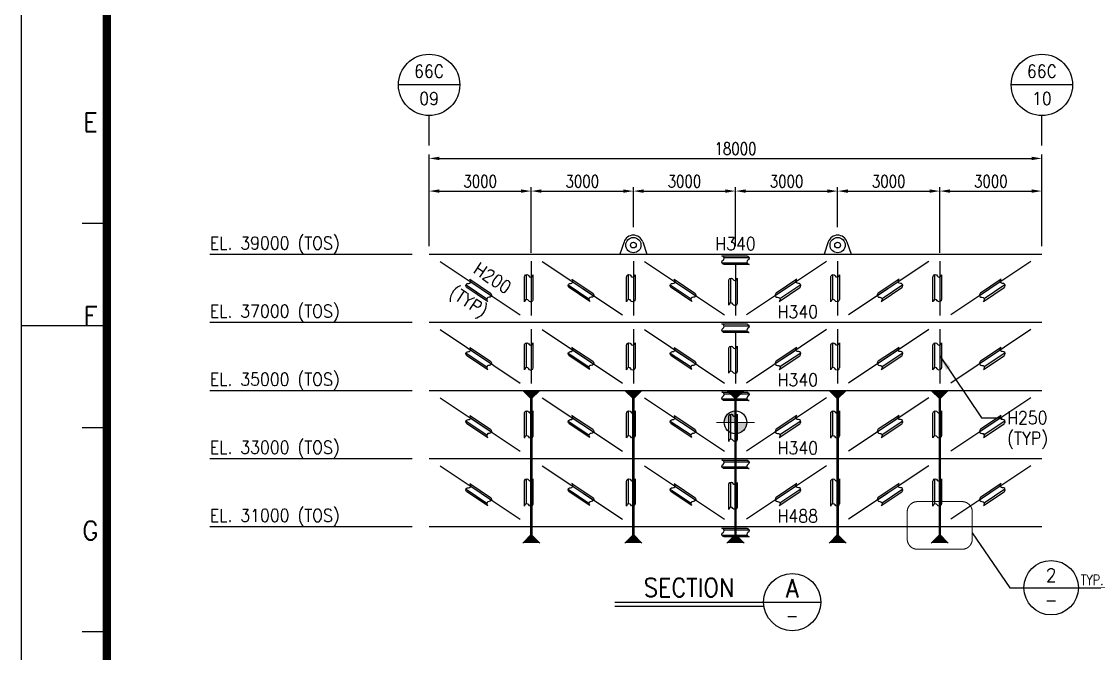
# Model space of a CAD drawing. Header units: metres. Extents: x 322890 to 423810, y -139616 to -68336.
# Drawn here: x 322890 to 354411, y -113617 to -95047 of the extents above; entities that cross this region are included whole.
import ezdxf
from ezdxf.enums import TextEntityAlignment as Align

# ---------------------------------------------------------------- set-up
doc = ezdxf.new("R2010")
doc.units = ezdxf.units.M
doc.header["$LTSCALE"] = 1200
doc.linetypes.add('CENTER', pattern=[2, 1.25, -0.25, 0.25, -0.25])
doc.linetypes.add('DASHED', pattern=[19.05, 12.7, -6.35])
doc.layers.get('0').update_dxf_attribs({"color": 9})
for name, color, linetype in [('CDIMEN', 7, 'Continuous'), ('CH', 2, 'Continuous'), ('CO', 7, 'Continuous'), ('CTEXTO', 7, 'Continuous'), ('DETALL', 7, 'Continuous'), ('DIM', 2, 'Continuous'), ('ETBLKA', 7, 'Continuous'), ('FORMAT', 2, 'Continuous'), ('PLATAF', 2, 'Continuous'), ('TE', 3, 'Continuous')]:
    doc.layers.add(name, color=color, linetype=linetype)
doc.layers.add('CE', color=1, linetype='CENTER', lineweight=9)
doc.styles.add('ROMANS', font='romans.shx', dxfattribs={"width": 0.8, "height": 360, "bigfont": 'ghs.shx'})
doc.styles.add('romans1', font='ROMANS.SHX', dxfattribs={"width": 0.8, "height": 360})
doc.styles.add('ROS3', font='romans.shx')
doc.dimstyles.new('romans1$0', dxfattribs={"dimscale": 150, "dimtxt": 3, "dimasz": 2.5, "dimexe": 1, "dimexo": 2, "dimgap": 1, "dimtad": 0, "dimdec": 0, "dimtxsty": 'ROMANS', "dimcen": 2.5, "dimclrd": 2, "dimclre": 2, "dimclrt": 3, "dimazin": 0, "dimtfac": 1, "dimtdec": 0, "dimtmove": 0, "dimatfit": 3, "dimfxl": 0, "dimtvp": 0.85, "dimarcsym": 0})

# ---------------------------------------------------------------- blocks, each defined once
blk = doc.blocks.new('Offshore_HEC')
at = {"lineweight": 25}
for p, q in [((20, 574), (20, 20)), ((20.13, 573.88), (20.13, 20.12)), ((20.25, 573.76), (20.25, 20.25)), ((20.37, 573.64), (20.37, 20.38)), ((20.5, 573.52), (20.5, 20.5)), ((20.63, 573.4), (20.63, 20.62)), ((20.75, 573.28), (20.75, 20.75)), ((20.87, 573.16), (20.87, 20.88)), ((21, 573.04), (21, 21)), ((21.13, 572.8), (21.13, 21.12)), ((21.25, 572.92), (21.25, 21.25)), ((21.37, 572.68), (21.37, 21.38)), ((21.5, 572.56), (21.5, 21.5)), ((21.63, 572.44), (21.63, 21.62)), ((21.75, 572.32), (21.75, 21.75)), ((14.87, 322), (20.87, 322)), ((0, 297), (21.75, 297)), ((14.87, 272), (20.87, 272)), ((20.87, 222), (14.87, 222))]:
    blk.add_line(p, q, dxfattribs=at)
blk.add_lwpolyline([(0, 0), (0, 594), (841, 594), (841, 0)], close=True, dxfattribs=at)
at = {"lineweight": 20, "style": 'ROMANS'}
for s, p in [('E', (16.87, 344.5)), ('F', (16.87, 297.16)), ('G', (16.87, 244.5))]:
    blk.add_text(s, height=4.5, dxfattribs=at).set_placement(p, align=Align.CENTER)
blk = doc.blocks.new('A$C22C75401')
at = {"layer": 'PLATAF'}
for p, q in [((-267, 0), (319, 0)), ((-319, -120), (267, -120))]:
    blk.add_line(p, q, dxfattribs=at)
blk.add_lwpolyline([(318, -160), (-267, -160, -0.066855), (-293, -151, -0.617571), (-293, -60, 0.618498), (-293, 31, 0.06861), (-319, 40), (267, 40, -0.066855), (293, 31, -0.617571), (293, -60, 0.618498), (293, -151, 0.06861), (319, -160)], format="xyb", dxfattribs=at)
blk = doc.blocks.new('aard-R1')
at = {"layer": 'CDIMEN', "linetype": 'ByBlock'}
blk.add_solid([(3, 0.5), (3, -0.5), (0, 0)], dxfattribs=at)
blk = doc.blocks.new('COG')
at = {"layer": 'CH', "linetype": 'Continuous'}
h = blk.add_hatch(color=7, dxfattribs=at)
h.paths.add_polyline_path([(0, 0), (0, 2.78, 0.414214), (-2.78, 0)])
h.paths.add_polyline_path([(2.78, 0), (0, 0), (0, -2.78, 0.414214)])
at = {"layer": 'CE'}
for p, q in [((0, 4.66), (0, -4.66)), ((-4.66, 0), (4.66, 0))]:
    blk.add_line(p, q, dxfattribs=at)
at = {"layer": 'CH', "color": 2, "linetype": 'Continuous'}
blk.add_circle((0, 0), 2.78, dxfattribs=at)
blk = doc.blocks.new('*D67')
at = {"layer": 'CDIMEN', "lineweight": -2, "ltscale": 0.1, "transparency": 16777216}
for p, q in [((334865, -101645), (334865, -98951)), ((352865, -101645), (352865, -98951)), ((335165, -99071), (352565, -99071))]:
    blk.add_line(p, q, dxfattribs=at)
at = {"layer": 'CDIMEN', "ltscale": 0.1, "transparency": 16777216}
for points in [[(335165, -99021), (335165, -99121), (334865, -99071)], [(352565, -99021), (352565, -99121), (352865, -99071)]]:
    blk.add_solid(points, dxfattribs=at)
at = {"layer": 'DEFPOINTS', "color": 0, "ltscale": 0.1, "transparency": 16777216}
for p in [(352865, -99071), (334865, -101885), (352865, -101885)]:
    blk.add_point(p, dxfattribs=at)
at = {"layer": 'CDIMEN', "ltscale": 0.1, "transparency": 16777216, "insert": (343865, -98783), "char_height": 360, "attachment_point": 5, "style": 'romans1'}
blk.add_mtext('18000', dxfattribs=at)
blk = doc.blocks.new('*D68')
at = {"layer": 'CDIMEN', "lineweight": -2, "ltscale": 0.1, "transparency": 16777216}
for p, q in [((334865, -101645), (334865, -99911)), ((337865, -101845), (337865, -99911)), ((335165, -100031), (337565, -100031))]:
    blk.add_line(p, q, dxfattribs=at)
at = {"layer": 'CDIMEN', "ltscale": 0.1, "transparency": 16777216}
for points in [[(335165, -99981), (335165, -100081), (334865, -100031)], [(337565, -99981), (337565, -100081), (337865, -100031)]]:
    blk.add_solid(points, dxfattribs=at)
at = {"layer": 'DEFPOINTS', "color": 0, "ltscale": 0.1, "transparency": 16777216}
for p in [(337865, -100031), (334865, -101885), (337865, -102085)]:
    blk.add_point(p, dxfattribs=at)
at = {"layer": 'CDIMEN', "ltscale": 0.1, "transparency": 16777216, "insert": (336365, -99743), "char_height": 360, "attachment_point": 5, "style": 'romans1'}
blk.add_mtext('3000', dxfattribs=at)
blk = doc.blocks.new('*D69')
at = {"layer": 'CDIMEN', "lineweight": -2, "ltscale": 0.1, "transparency": 16777216}
for p, q in [((337865, -101845), (337865, -99911)), ((340865, -101087), (340865, -99911)), ((338165, -100031), (340565, -100031))]:
    blk.add_line(p, q, dxfattribs=at)
at = {"layer": 'CDIMEN', "ltscale": 0.1, "transparency": 16777216}
for points in [[(338165, -99981), (338165, -100081), (337865, -100031)], [(340565, -99981), (340565, -100081), (340865, -100031)]]:
    blk.add_solid(points, dxfattribs=at)
at = {"layer": 'DEFPOINTS', "color": 0, "ltscale": 0.1, "transparency": 16777216}
for p in [(340865, -100031), (340865, -101327), (337865, -102085)]:
    blk.add_point(p, dxfattribs=at)
at = {"layer": 'CDIMEN', "ltscale": 0.1, "transparency": 16777216, "insert": (339365, -99743), "char_height": 360, "attachment_point": 5, "style": 'romans1'}
blk.add_mtext('3000', dxfattribs=at)
blk = doc.blocks.new('*D70')
at = {"layer": 'CDIMEN', "lineweight": -2, "ltscale": 0.1, "transparency": 16777216}
for p, q in [((343865, -101645), (343865, -99911)), ((346865, -101087), (346865, -99911)), ((344165, -100031), (346565, -100031))]:
    blk.add_line(p, q, dxfattribs=at)
at = {"layer": 'CDIMEN', "ltscale": 0.1, "transparency": 16777216}
for points in [[(344165, -99981), (344165, -100081), (343865, -100031)], [(346565, -99981), (346565, -100081), (346865, -100031)]]:
    blk.add_solid(points, dxfattribs=at)
at = {"layer": 'DEFPOINTS', "color": 0, "ltscale": 0.1, "transparency": 16777216}
for p in [(346865, -100031), (346865, -101327), (343865, -101885)]:
    blk.add_point(p, dxfattribs=at)
at = {"layer": 'CDIMEN', "ltscale": 0.1, "transparency": 16777216, "insert": (345365, -99743), "char_height": 360, "attachment_point": 5, "style": 'romans1'}
blk.add_mtext('3000', dxfattribs=at)
blk = doc.blocks.new('*D71')
at = {"layer": 'CDIMEN', "lineweight": -2, "ltscale": 0.1, "transparency": 16777216}
for p, q in [((346865, -101087), (346865, -99911)), ((349865, -101845), (349865, -99911)), ((347165, -100031), (349565, -100031))]:
    blk.add_line(p, q, dxfattribs=at)
at = {"layer": 'CDIMEN', "ltscale": 0.1, "transparency": 16777216}
for points in [[(347165, -99981), (347165, -100081), (346865, -100031)], [(349565, -99981), (349565, -100081), (349865, -100031)]]:
    blk.add_solid(points, dxfattribs=at)
at = {"layer": 'DEFPOINTS', "color": 0, "ltscale": 0.1, "transparency": 16777216}
for p in [(349865, -100031), (346865, -101327), (349865, -102085)]:
    blk.add_point(p, dxfattribs=at)
at = {"layer": 'CDIMEN', "ltscale": 0.1, "transparency": 16777216, "insert": (348365, -99743), "char_height": 360, "attachment_point": 5, "style": 'romans1'}
blk.add_mtext('3000', dxfattribs=at)
blk = doc.blocks.new('*D72')
at = {"layer": 'CDIMEN', "lineweight": -2, "ltscale": 0.1, "transparency": 16777216}
for p, q in [((349865, -101845), (349865, -99911)), ((352865, -101645), (352865, -99911)), ((350165, -100031), (352565, -100031))]:
    blk.add_line(p, q, dxfattribs=at)
at = {"layer": 'CDIMEN', "ltscale": 0.1, "transparency": 16777216}
for points in [[(350165, -99981), (350165, -100081), (349865, -100031)], [(352565, -99981), (352565, -100081), (352865, -100031)]]:
    blk.add_solid(points, dxfattribs=at)
at = {"layer": 'DEFPOINTS', "color": 0, "ltscale": 0.1, "transparency": 16777216}
for p in [(352865, -100031), (349865, -102085), (352865, -101885)]:
    blk.add_point(p, dxfattribs=at)
at = {"layer": 'CDIMEN', "ltscale": 0.1, "transparency": 16777216, "insert": (351365, -99743), "char_height": 360, "attachment_point": 5, "style": 'romans1'}
blk.add_mtext('3000', dxfattribs=at)
blk = doc.blocks.new('*D73')
at = {"layer": 'CDIMEN', "lineweight": -2, "ltscale": 0.1, "transparency": 16777216}
for p, q in [((340865, -101087), (340865, -99911)), ((343865, -101645), (343865, -99911)), ((341165, -100031), (343565, -100031))]:
    blk.add_line(p, q, dxfattribs=at)
at = {"layer": 'CDIMEN', "ltscale": 0.1, "transparency": 16777216}
for points in [[(341165, -99981), (341165, -100081), (340865, -100031)], [(343565, -99981), (343565, -100081), (343865, -100031)]]:
    blk.add_solid(points, dxfattribs=at)
at = {"layer": 'DEFPOINTS', "color": 0, "ltscale": 0.1, "transparency": 16777216}
for p in [(343865, -100031), (340865, -101327), (343865, -101885)]:
    blk.add_point(p, dxfattribs=at)
at = {"layer": 'CDIMEN', "ltscale": 0.1, "transparency": 16777216, "insert": (342365, -99743), "char_height": 360, "attachment_point": 5, "style": 'romans1'}
blk.add_mtext('3000', dxfattribs=at)

msp = doc.modelspace()

# ---------------------------------------------------------------- hatches: boundary and pattern name
at = {"layer": 'TE'}
h = msp.add_hatch(color=256, dxfattribs=at)
h.dxf.hatch_style = 1
h.paths.add_polyline_path([(337614.8, -105885.2), (337864.8, -106135.2), (337864.8, -105885.2)])
h = msp.add_hatch(color=256, dxfattribs=at)
h.dxf.hatch_style = 1
h.paths.add_polyline_path([(338114.8, -105885.2), (337864.8, -106135.2), (337864.8, -105885.2)])
h = msp.add_hatch(color=256, dxfattribs=at)
h.dxf.hatch_style = 1
h.paths.add_polyline_path([(340614.8, -105885.2), (340864.8, -106135.2), (340864.8, -105885.2)])
h = msp.add_hatch(color=256, dxfattribs=at)
h.dxf.hatch_style = 1
h.paths.add_polyline_path([(341114.8, -105885.2), (340864.8, -106135.2), (340864.8, -105885.2)])
h = msp.add_hatch(color=256, dxfattribs=at)
h.dxf.hatch_style = 1
h.paths.add_polyline_path([(343614.8, -105885.2), (343864.8, -106135.2), (343864.8, -105885.2)])
h = msp.add_hatch(color=256, dxfattribs=at)
h.dxf.hatch_style = 1
h.paths.add_polyline_path([(344114.8, -105885.2), (343864.8, -106135.2), (343864.8, -105885.2)])
h = msp.add_hatch(color=256, dxfattribs=at)
h.dxf.hatch_style = 1
h.paths.add_polyline_path([(346614.8, -105885.2), (346864.8, -106135.2), (346864.8, -105885.2)])
h = msp.add_hatch(color=256, dxfattribs=at)
h.dxf.hatch_style = 1
h.paths.add_polyline_path([(347114.8, -105885.2), (346864.8, -106135.2), (346864.8, -105885.2)])
h = msp.add_hatch(color=256, dxfattribs=at)
h.dxf.hatch_style = 1
h.paths.add_polyline_path([(349614.8, -105885.2), (349864.8, -106135.2), (349864.8, -105885.2)])
h = msp.add_hatch(color=256, dxfattribs=at)
h.dxf.hatch_style = 1
h.paths.add_polyline_path([(350114.8, -105885.2), (349864.8, -106135.2), (349864.8, -105885.2)])
h = msp.add_hatch(color=256, dxfattribs=at)
h.dxf.hatch_style = 1
h.paths.add_polyline_path([(337614.8, -110373.2), (337864.8, -110123.2), (337864.8, -110373.2)])
h = msp.add_hatch(color=256, dxfattribs=at)
h.dxf.hatch_style = 1
h.paths.add_polyline_path([(337864.8, -110123.2), (338114.8, -110373.2), (337864.8, -110373.2)])
h = msp.add_hatch(color=256, dxfattribs=at)
h.dxf.hatch_style = 1
h.paths.add_polyline_path([(338114.8, -110373.2), (337864.8, -110123.2), (337864.8, -110373.2)])
h = msp.add_hatch(color=256, dxfattribs=at)
h.dxf.hatch_style = 1
h.paths.add_polyline_path([(340614.8, -110373.2), (340864.8, -110123.2), (340864.8, -110373.2)])
h = msp.add_hatch(color=256, dxfattribs=at)
h.dxf.hatch_style = 1
h.paths.add_polyline_path([(340864.8, -110123.2), (341114.8, -110373.2), (340864.8, -110373.2)])
h = msp.add_hatch(color=256, dxfattribs=at)
h.dxf.hatch_style = 1
h.paths.add_polyline_path([(341114.8, -110373.2), (340864.8, -110123.2), (340864.8, -110373.2)])
h = msp.add_hatch(color=256, dxfattribs=at)
h.dxf.hatch_style = 1
h.paths.add_polyline_path([(343614.8, -110373.2), (343864.8, -110123.2), (343864.8, -110373.2)])
h = msp.add_hatch(color=256, dxfattribs=at)
h.dxf.hatch_style = 1
h.paths.add_polyline_path([(343864.8, -110123.2), (344114.8, -110373.2), (343864.8, -110373.2)])
h = msp.add_hatch(color=256, dxfattribs=at)
h.dxf.hatch_style = 1
h.paths.add_polyline_path([(344114.8, -110373.2), (343864.8, -110123.2), (343864.8, -110373.2)])
h = msp.add_hatch(color=256, dxfattribs=at)
h.dxf.hatch_style = 1
h.paths.add_polyline_path([(346614.8, -110373.2), (346864.8, -110123.2), (346864.8, -110373.2)])
h = msp.add_hatch(color=256, dxfattribs=at)
h.dxf.hatch_style = 1
h.paths.add_polyline_path([(346864.8, -110123.2), (347114.8, -110373.2), (346864.8, -110373.2)])
h = msp.add_hatch(color=256, dxfattribs=at)
h.dxf.hatch_style = 1
h.paths.add_polyline_path([(347114.8, -110373.2), (346864.8, -110123.2), (346864.8, -110373.2)])
h = msp.add_hatch(color=256, dxfattribs=at)
h.dxf.hatch_style = 1
h.paths.add_polyline_path([(349614.8, -110373.2), (349864.8, -110123.2), (349864.8, -110373.2)])
h = msp.add_hatch(color=256, dxfattribs=at)
h.dxf.hatch_style = 1
h.paths.add_polyline_path([(349864.8, -110123.2), (350114.8, -110373.2), (349864.8, -110373.2)])
h = msp.add_hatch(color=256, dxfattribs=at)
h.dxf.hatch_style = 1
h.paths.add_polyline_path([(350114.8, -110373.2), (349864.8, -110123.2), (349864.8, -110373.2)])

# ---------------------------------------------------------------- linework, layer by layer
at = {"layer": 'CDIMEN'}
for p, q in [((349864.8, -104872.2), (351094.7, -106687.9)), ((351094.7, -106687.9), (351694.7, -106687.9))]:
    msp.add_line(p, q, dxfattribs=at)
at = {"layer": 'CO', "color": 3, "const_width": 74}
for points in [[(337864.8, -105885.2), (337864.8, -110373.2)], [(340864.8, -105885.2), (340864.8, -110373.2)], [(343864.8, -105885.2), (343864.8, -110373.2)], [(346864.8, -105885.2), (346864.8, -110373.2)], [(349864.8, -105885.2), (349864.8, -110373.2)]]:
    msp.add_lwpolyline(points, dxfattribs=at)
at = {"layer": 'DETALL'}
for p, q in [((340590.2, -101522.2), (340464.8, -101885.2)), ((341139.4, -101522.2), (341264.8, -101885.2)), ((346590.2, -101522.2), (346464.8, -101885.2)), ((347139.4, -101522.2), (347264.8, -101885.2))]:
    msp.add_line(p, q, dxfattribs=at)
at = {"layer": 'DETALL', "ltscale": 0.1}
for p, q in [((350820.5, -110075.8), (351925.9, -111683.1)), ((351925.9, -111683.1), (353935.3, -111683.1)), ((353935.3, -111683.1), (354731.3, -111683.1))]:
    msp.add_line(p, q, dxfattribs=at)
at = {"layer": 'DETALL', "linetype": 'DASHED', "lineweight": 0, "ltscale": 5, "flags": 128}
msp.add_lwpolyline([(349209.1, -109153.9), (350520.5, -109153.9, -0.4142136), (350820.5, -109453.9), (350820.5, -110253.7, -0.4142136), (350520.5, -110553.7), (349209.1, -110553.7, -0.4142136), (348909.1, -110253.7), (348909.1, -109453.9, -0.4142136)], format="xyb", close=True, dxfattribs=at)
at = {"layer": 'DETALL'}
for centre, radius in [((340864.8, -101617.1), 223.5), ((346864.8, -101617.1), 223.5), ((340864.8, -101617.1), 84.9), ((346864.8, -101617.1), 84.9)]:
    msp.add_circle(centre, radius, dxfattribs=at)
at = {"layer": 'DETALL', "ltscale": 0.1}
msp.add_circle((353135.3, -111683.1), 800, dxfattribs=at)
at = {"layer": 'DETALL'}
for centre in [(340864.8, -101617.1), (346864.8, -101617.1)]:
    msp.add_arc(centre, 290.5, 19.05991, 160.94009, dxfattribs=at)
at = {"layer": 'DIM'}
for p, q in [((328420.7, -101885.2), (334363.6, -101885.2)), ((328420.7, -103885.2), (334363.6, -103885.2)), ((328420.7, -105885.2), (334363.6, -105885.2)), ((328420.7, -107885.2), (334363.6, -107885.2)), ((328420.7, -109885.2), (334363.6, -109885.2))]:
    msp.add_line(p, q, dxfattribs=at)
at = {"layer": 'FORMAT'}
for p, q in [((334864.8, -98690.7), (334864.8, -97810.7)), ((352864.8, -98690.7), (352864.8, -97810.7)), ((340321.7, -112105.4), (346371.8, -112105.4)), ((340321.7, -112225.4), (344700.4, -112225.4))]:
    msp.add_line(p, q, dxfattribs=at)
for points in [[(335764.8, -96910.7), (333964.8, -96910.7)], [(353764.8, -96910.7), (351964.8, -96910.7)]]:
    msp.add_lwpolyline(points, dxfattribs=at)
for centre, radius in [((334864.8, -96910.7), 900), ((352864.8, -96910.7), 900), ((345531.8, -112105.4), 840)]:
    msp.add_circle(centre, radius, dxfattribs=at)
at = {"layer": 'PLATAF', "linetype": 'Continuous'}
for p, q in [((334864.8, -101885.2), (352864.8, -101885.2)), ((334864.8, -103885.2), (352864.8, -103885.2)), ((334864.8, -105885.2), (352864.8, -105885.2)), ((334864.8, -107885.2), (352864.8, -107885.2)), ((334864.8, -109885.2), (352864.8, -109885.2))]:
    msp.add_line(p, q, dxfattribs=at)
at = {"layer": 'PLATAF', "ltscale": 0.1}
for points in [[(335187.4, -102100.3), (337542.2, -103670.2)], [(337864.8, -102085.2), (337864.8, -103685.2)], [(338187.4, -102100.3), (340542.2, -103670.2)], [(340864.8, -102085.2), (340864.8, -103685.2)], [(341187.4, -102100.3), (343542.2, -103670.2)], [(346542.2, -102100.3), (344187.4, -103670.2)], [(346864.8, -102085.2), (346864.8, -103685.2)], [(349542.2, -102100.3), (347187.4, -103670.2)], [(349864.8, -102085.2), (349864.8, -103685.2)], [(352542.2, -102100.3), (350187.4, -103670.2)], [(343864.8, -102185.2), (343864.8, -103685.2)], [(335187.4, -104100.3), (337542.2, -105670.2)], [(337864.8, -104085.2), (337864.8, -105685.2)], [(338187.4, -104100.3), (340542.2, -105670.2)], [(340864.8, -104085.2), (340864.8, -105685.2)], [(341187.4, -104100.3), (343542.2, -105670.2)], [(343864.8, -104185.2), (343864.8, -105685.2)], [(346542.2, -104100.3), (344187.4, -105670.2)], [(346864.8, -104085.2), (346864.8, -105685.2)], [(349542.2, -104100.3), (347187.4, -105670.2)], [(349864.8, -104085.2), (349864.8, -105685.2)], [(352542.2, -104100.3), (350187.4, -105670.2)], [(335187.4, -106100.3), (337542.2, -107670.2)], [(337864.8, -106085.2), (337864.8, -107685.2)], [(338187.4, -106100.3), (340542.2, -107670.2)], [(340864.8, -106085.2), (340864.8, -107685.2)], [(341187.4, -106100.3), (343542.2, -107670.2)], [(343864.8, -106185.2), (343864.8, -107685.2)], [(346542.2, -106100.3), (344187.4, -107670.2)], [(346864.8, -106085.2), (346864.8, -107685.2)], [(349542.2, -106100.3), (347187.4, -107670.2)], [(349864.8, -106085.2), (349864.8, -107685.2)], [(352542.2, -106100.3), (350187.4, -107670.2)], [(335187.4, -108100.3), (337542.2, -109670.2)], [(337864.8, -108085.2), (337864.8, -109685.2)], [(338187.4, -108100.3), (340542.2, -109670.2)], [(340864.8, -108085.2), (340864.8, -109685.2)], [(341187.4, -108100.3), (343542.2, -109670.2)], [(346542.2, -108100.3), (344187.4, -109670.2)], [(346864.8, -108085.2), (346864.8, -109685.2)], [(349542.2, -108100.3), (347187.4, -109670.2)], [(349864.8, -108085.2), (349864.8, -109685.2)], [(352542.2, -108100.3), (350187.4, -109670.2)], [(343864.8, -108185.2), (343864.8, -109685.2)]]:
    msp.add_lwpolyline(points, dxfattribs=at)
at = {"layer": 'TE'}
for p, q in [((337614.8, -105885.2), (337864.8, -106135.2)), ((338114.8, -105885.2), (337864.8, -106135.2)), ((340614.8, -105885.2), (340864.8, -106135.2)), ((341114.8, -105885.2), (340864.8, -106135.2)), ((343614.8, -105885.2), (343864.8, -106135.2)), ((344114.8, -105885.2), (343864.8, -106135.2)), ((346614.8, -105885.2), (346864.8, -106135.2)), ((347114.8, -105885.2), (346864.8, -106135.2)), ((349614.8, -105885.2), (349864.8, -106135.2)), ((350114.8, -105885.2), (349864.8, -106135.2)), ((337614.8, -110373.2), (337864.8, -110123.2)), ((337864.8, -110123.2), (338114.8, -110373.2)), ((338114.8, -110373.2), (337864.8, -110123.2)), ((340614.8, -110373.2), (340864.8, -110123.2)), ((340864.8, -110123.2), (341114.8, -110373.2)), ((341114.8, -110373.2), (340864.8, -110123.2)), ((343614.8, -110373.2), (343864.8, -110123.2)), ((343864.8, -110123.2), (344114.8, -110373.2)), ((344114.8, -110373.2), (343864.8, -110123.2)), ((346614.8, -110373.2), (346864.8, -110123.2)), ((346864.8, -110123.2), (347114.8, -110373.2)), ((347114.8, -110373.2), (346864.8, -110123.2)), ((349614.8, -110373.2), (349864.8, -110123.2)), ((349864.8, -110123.2), (350114.8, -110373.2)), ((350114.8, -110373.2), (349864.8, -110123.2))]:
    msp.add_line(p, q, dxfattribs=at)

# ---------------------------------------------------------------- block references
at = {"layer": 'CDIMEN', "xscale": 149.9999999999931, "yscale": 149.9999999999931, "zscale": 149.9999999999931, "rotation": 304.1139052144267}
msp.add_blockref('aard-R1', (349864.8, -104872.2), dxfattribs=at)
at = {"layer": 'CO', "xscale": 120, "yscale": 120, "zscale": 120}
msp.add_blockref('COG', (343864.8, -106825.2), dxfattribs=at)
at = {"layer": 'ETBLKA', "xscale": 120, "yscale": 120, "zscale": 120}
msp.add_blockref('Offshore_HEC', (322890.1, -139616.1), dxfattribs=at)
at = {"layer": 'PLATAF', "xscale": 1.25, "yscale": 1.25, "zscale": 1.25}
for p in [(343864.8, -101985.2), (343864.8, -103985.2), (343864.8, -105985.2), (343864.8, -107985.2), (343864.8, -109985.2)]:
    msp.add_blockref('A$C22C75401', p, dxfattribs=at)
at = {"layer": 'PLATAF'}
for p, xscale, yscale, zscale, rotation in [((336364.8, -102885.2), 1.249999999954077, 1.249999999954077, 1.249999999954077, 326.3099324769801), ((337864.8, -102886.1), 1.25, 1.25, 1.25, 270), ((339364.8, -102885.2), 1.249999999954077, 1.249999999954077, 1.249999999954077, 326.3099324769801), ((340864.8, -102886.1), 1.25, 1.25, 1.25, 270), ((342364.8, -102885.2), 1.249999999954077, 1.249999999954077, 1.249999999954077, 326.3099324769801), ((343864.8, -102986.1), 1.25, 1.25, 1.25, 270), ((345364.8, -102885.2), -1.249999999954076, 1.25, 1.25, 33.69006752301982), ((346864.8, -102886.1), 1.25, 1.25, 1.25, 270), ((348364.8, -102885.2), -1.249999999954076, 1.25, 1.25, 33.69006752301982), ((349864.8, -102886.1), 1.25, 1.25, 1.25, 270), ((351364.8, -102885.2), -1.249999999954076, 1.25, 1.25, 33.69006752301982), ((336364.8, -104885.2), 1.249999999954077, 1.249999999954077, 1.249999999954077, 326.3099324769801), ((337864.8, -104886.1), 1.25, 1.25, 1.25, 270), ((339364.8, -104885.2), 1.249999999954077, 1.249999999954077, 1.249999999954077, 326.3099324769801), ((340864.8, -104886.1), 1.25, 1.25, 1.25, 270), ((342364.8, -104885.2), 1.249999999954077, 1.249999999954077, 1.249999999954077, 326.3099324769801), ((343864.8, -104986.1), 1.25, 1.25, 1.25, 270), ((345364.8, -104885.2), -1.249999999954076, 1.25, 1.25, 33.69006752301982), ((346864.8, -104886.1), 1.25, 1.25, 1.25, 270), ((348364.8, -104885.2), -1.249999999954076, 1.25, 1.25, 33.69006752301982), ((349864.8, -104886.1), 1.25, 1.25, 1.25, 270), ((351364.8, -104885.2), -1.249999999954076, 1.25, 1.25, 33.69006752301982), ((337864.8, -106886.1), 1.25, 1.25, 1.25, 270), ((340864.8, -106886.1), 1.25, 1.25, 1.25, 270), ((346864.8, -106886.1), 1.25, 1.25, 1.25, 270), ((349864.8, -106886.1), 1.25, 1.25, 1.25, 270), ((336364.8, -106885.2), 1.249999999954077, 1.249999999954077, 1.249999999954077, 326.3099324769801), ((339364.8, -106885.2), 1.249999999954077, 1.249999999954077, 1.249999999954077, 326.3099324769801), ((342364.8, -106885.2), 1.249999999954077, 1.249999999954077, 1.249999999954077, 326.3099324769801), ((343864.8, -106986.1), 1.25, 1.25, 1.25, 270), ((345364.8, -106885.2), -1.249999999954076, 1.25, 1.25, 33.69006752301982), ((348364.8, -106885.2), -1.249999999954076, 1.25, 1.25, 33.69006752301982), ((351364.8, -106885.2), -1.249999999954076, 1.25, 1.25, 33.69006752301982), ((336364.8, -108885.2), 1.249999999954077, 1.249999999954077, 1.249999999954077, 326.3099324769801), ((337864.8, -108886.1), 1.25, 1.25, 1.25, 270), ((339364.8, -108885.2), 1.249999999954077, 1.249999999954077, 1.249999999954077, 326.3099324769801), ((340864.8, -108886.1), 1.25, 1.25, 1.25, 270), ((342364.8, -108885.2), 1.249999999954077, 1.249999999954077, 1.249999999954077, 326.3099324769801), ((343864.8, -108986.1), 1.25, 1.25, 1.25, 270), ((345364.8, -108885.2), -1.249999999954076, 1.25, 1.25, 33.69006752301982), ((346864.8, -108886.1), 1.25, 1.25, 1.25, 270), ((348364.8, -108885.2), -1.249999999954076, 1.25, 1.25, 33.69006752301982), ((349864.8, -108886.1), 1.25, 1.25, 1.25, 270), ((351364.8, -108885.2), -1.249999999954076, 1.25, 1.25, 33.69006752301982)]:
    msp.add_blockref('A$C22C75401', p, dxfattribs=dict(at, xscale=xscale, yscale=yscale, zscale=zscale, rotation=rotation))

# ---------------------------------------------------------------- texts
at = {"layer": 'CDIMEN', "style": 'ROMANS', "width": 0.9}
for s, p in [('H250', (351844.7, -106687.9)), ('(TYP)', (351844.7, -107295.1))]:
    msp.add_text(s, height=375, dxfattribs=at).set_placement(p, align=Align.MIDDLE_LEFT)
at = {"layer": 'CTEXTO', "style": 'ROMANS', "width": 0.9}
for s, p in [('EL. 39000 (TOS)', (328420.7, -101746.2)), ('EL. 37000 (TOS)', (328420.7, -103746.2)), ('EL. 35000 (TOS)', (328420.7, -105746.2)), ('EL. 33000 (TOS)', (328420.7, -107746.2)), ('EL. 31000 (TOS)', (328420.7, -109746.2))]:
    msp.add_text(s, height=375, dxfattribs=at).set_placement(p)
at = {"layer": 'CTEXTO', "style": 'ROMANS'}
for s, height, width, p in [('H340', 375, 0.9, (343864.8, -101763)), ('H340', 375, 0.9, (345694.4, -103763)), ('H340', 375, 0.9, (345694.4, -105763)), ('H340', 375, 0.9, (345694.4, -107763)), ('H488', 375, 0.9, (345694.4, -109763)), ('2', 400, 0.9, (353136.6, -111514.9)), ('-', 400, 0.8, (353136.6, -112239.3))]:
    msp.add_text(s, height=height, dxfattribs=dict(at, width=width)).set_placement(p, align=Align.CENTER)
at = {"layer": 'CTEXTO', "style": 'ROMANS', "width": 0.9}
for s, p in [('H200', (336625.1, -102741)), ('(TYP)', (335920.4, -103429.9))]:
    msp.add_text(s, height=375, rotation=326.30993, dxfattribs=at).set_placement(p, align=Align.CENTER)
at = {"layer": 'FORMAT', "style": 'ROMANS', "width": 0.9}
for s, p in [('66C', (334864.8, -96510.7)), ('66C', (352864.8, -96510.7)), ('09', (334864.8, -97310.7)), ('10', (352864.8, -97310.7))]:
    msp.add_text(s, height=375, dxfattribs=at).set_placement(p, align=Align.MIDDLE_CENTER)
at = {"layer": 'FORMAT', "width": 0.9}
for s, height, style, p in [('SECTION', 540, 'ROMANS', (342501.9, -111949.4)), ('A', 540, 'ROMANS', (345531.8, -111968)), ('-', 360, 'ROS3', (345531.8, -112685.8))]:
    msp.add_text(s, height=height, dxfattribs=dict(at, style=style)).set_placement(p, align=Align.CENTER)
at = {"layer": 'TE', "color": 7, "style": 'ROMANS', "width": 0.8}
msp.add_text('TYP.', height=300, dxfattribs=at).set_placement((354343, -111604.2), align=Align.CENTER)

# ---------------------------------------------------------------- dimensions: what is measured, and where the dimension line sits
at = {"layer": 'CDIMEN', "ltscale": 0.1}
dim = msp.add_linear_dim(base=(352864.8, -99070.7), p1=(334864.8, -101885.2), p2=(352864.8, -101885.2), dimstyle='romans1$0', override={"dimscale": 120, "dimgap": 0, "dimzin": 0, "dimtxsty": 'romans1', "dimcen": 1, "dimdle": 1, "dimclrd": 256, "dimclre": 256, "dimclrt": 256, "dimatfit": 0, "dimtvp": 0.8}, dxfattribs=at)
dim.commit()
dim.dimension.update_dxf_attribs({"geometry": '*D67', "text_midpoint": (343864.8, -99070.7), "dimtype": 160})
for base, p1, p2, picture, middle in [((337864.8, -100030.7), (334864.8, -101885.2), (337864.8, -102085.2), '*D68', (336364.8, -99742.7)), ((340864.8, -100030.7), (337864.8, -102085.2), (340864.8, -101326.6), '*D69', (339364.8, -99742.7)), ((343864.8, -100030.7), (340864.8, -101326.6), (343864.8, -101885.2), '*D73', (342364.8, -99742.7)), ((346864.8, -100030.7), (343864.8, -101885.2), (346864.8, -101326.6), '*D70', (345364.8, -99742.7)), ((349864.8, -100030.7), (346864.8, -101326.6), (349864.8, -102085.2), '*D71', (348364.8, -99742.7)), ((352864.8, -100030.7), (349864.8, -102085.2), (352864.8, -101885.2), '*D72', (351364.8, -99742.7))]:
    dim = msp.add_linear_dim(base=base, p1=p1, p2=p2, dimstyle='romans1$0', override={"dimscale": 120, "dimgap": 0, "dimzin": 0, "dimtxsty": 'romans1', "dimcen": 1, "dimdle": 1, "dimclrd": 256, "dimclre": 256, "dimclrt": 256, "dimatfit": 0, "dimtvp": 0.8}, dxfattribs=at)
    dim.commit()
    dim.dimension.update_dxf_attribs({"geometry": picture, "text_midpoint": middle})

doc.saveas('drawing.dxf')
